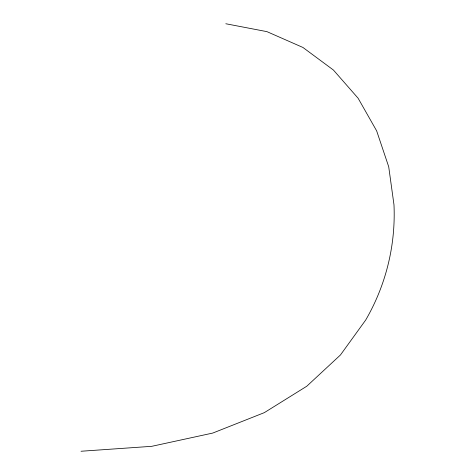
<?xml version="1.0" encoding="UTF-8"?>
<svg xmlns="http://www.w3.org/2000/svg" width="475" height="475" viewBox="0 0 475 475"><rect width="100%" height="100%" fill="white"/><g stroke="black" fill="none" stroke-linecap="round" stroke-linejoin="round"><path stroke-width="0.71" d="M81.023 451.25L151.768 446.316L212.758 433.063L264.314 412.65L306.761 386.24L340.438 354.991L365.673 320.067A210.401 210.401 0 0 0 393.983 204.82L388.716 166.784L376.651 130.868L358.114 98.236L333.432 70.051L302.937 47.464L266.956 31.647L225.821 23.75"/></g></svg>
